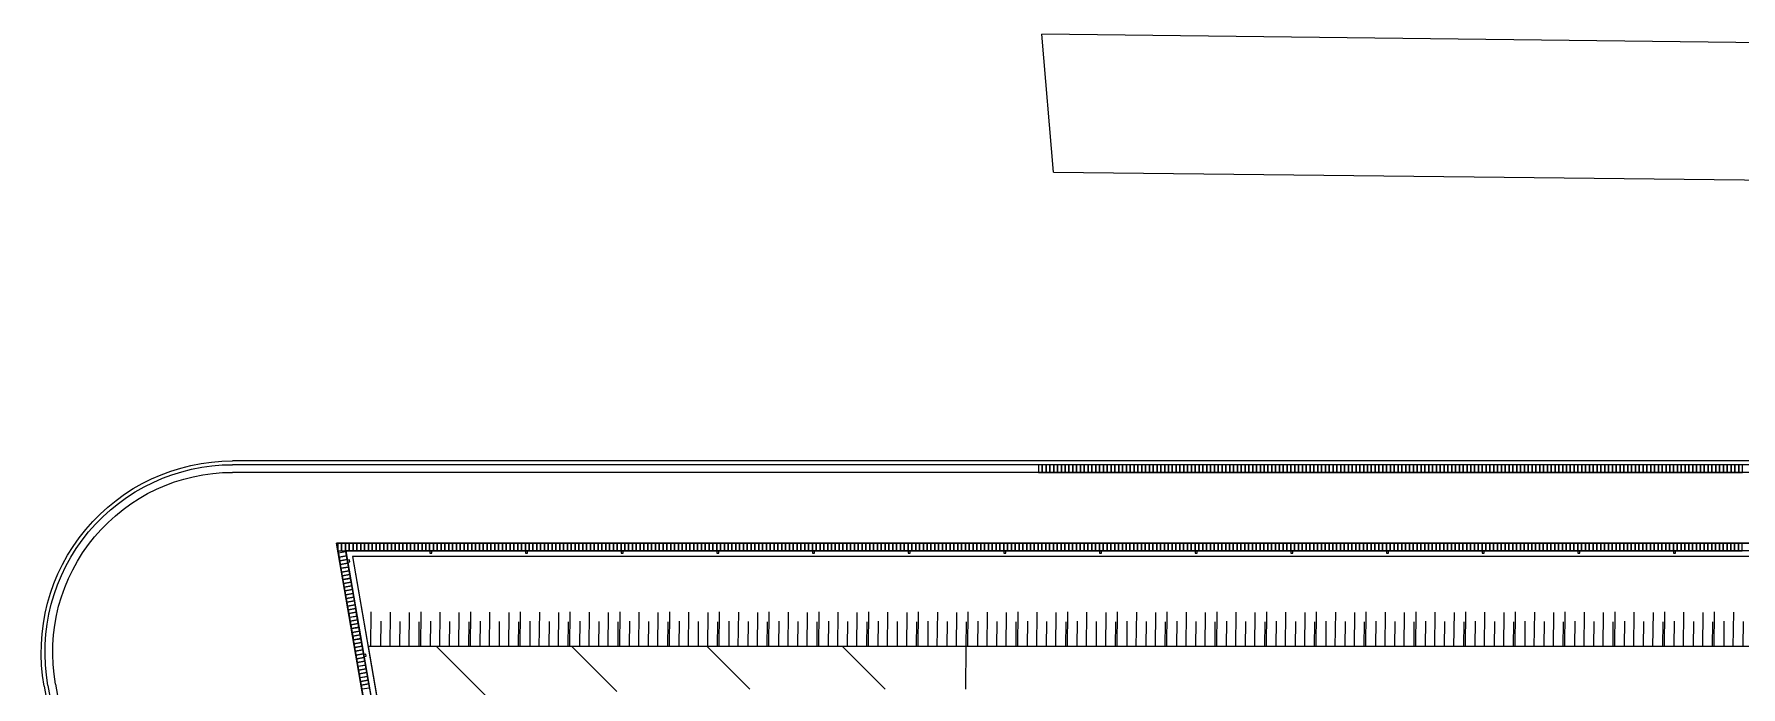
# Model space of a CAD drawing. Header units: inches. Extents: x 542650 to 544515, y 9574150 to 9574595.
# Drawn here: x 544303.17 to 544347.77, y 9574555.8 to 9574572.86 of the extents above; entities that cross this region are included whole.
import ezdxf

# ---------------------------------------------------------------- set-up
doc = ezdxf.new("R2010")
doc.units = ezdxf.units.IN
doc.header["$MEASUREMENT"] = 0
doc.layers.add('I-ARQ', color=8, linetype='Continuous')
doc.layers.add('SANIT', color=3, linetype='Continuous')

# ---------------------------------------------------------------- blocks, each defined once
blk = doc.blocks.new('TALUDE 02')
at = {"layer": 'I-ARQ'}
for p, q in [((0.257, -0.007), (0.247, 0.895)), ((0.757, -0.001), (0.747, 0.901)), ((-0.5, -0.006), (-0.507, 0.645)), ((-0.243, -0.013), (-0.253, 0.89)), ((0, 0), (-0.007, 0.651)), ((0.5, 0.006), (0.493, 0.657))]:
    blk.add_line(p, q, dxfattribs=at)
blk = doc.blocks.new('CERCA')
blk.add_lwpolyline([(-0.025, 0), (0.025, 0), (0.025, -0.06), (-0.025, -0.06)], close=True)
blk = doc.blocks.new('PISO TIJOLINHO')
at = {"layer": 'I-ARQ'}
blk.add_lwpolyline([(-0.05, 0), (-0.05, 0.2), (0.05, 0.2), (0.05, 0)], close=True, dxfattribs=at)
blk = doc.blocks.new('BL PRAÇA')
at = {"layer": 'I-ARQ'}
for p, q in [((464470.316, 9296025.139), (464470.316, 9295889.644)), ((464472.566, 9296025.13), (464472.566, 9295886.806)), ((464472.566, 9296024.984), (464472.566, 9295886.687)), ((464472.666, 9296025.13), (464472.666, 9295886.687)), ((464470.516, 9296024.938), (464470.516, 9295889.407)), ((464472.366, 9296024.931), (464472.366, 9295886.687)), ((464467.816, 9296021.999), (464467.816, 9295890.228)), ((464480.213, 9295908.138), (464483.82, 9295907.831)), ((464470.516, 9295889.407), (464427.929, 9295896.755)), ((464470.316, 9295889.644), (464437.007, 9295895.392)), ((464470.166, 9295889.822), (464437.039, 9295895.539)), ((464466.797, 9295881.864), (464462.108, 9295882.71)), ((464466.832, 9295882.061), (464462.341, 9295882.871)), ((464466.779, 9295881.766), (464461.992, 9295882.629))]:
    blk.add_line(p, q, dxfattribs=at)
for points in [[(464418.306, 9295898.619), (464371.786, 9295906.647), (464368.831, 9296025.977), (464470.316, 9296025.139), (464470.316, 9295889.644), (464428.161, 9295896.919)], [(464371.933, 9295906.774), (464368.985, 9296025.826), (464470.166, 9296024.99), (464470.166, 9295889.822)], [(464418.332, 9295898.767), (464371.933, 9295906.774), (464368.985, 9296025.826), (464470.166, 9296024.99), (464470.166, 9295889.822), (464428.186, 9295897.066)], [(464480.213, 9295908.138), (464479.745, 9295950.523), (464479.671, 9295971.163)], [(464483.242, 9295970.618), (464483.309, 9295950.624), (464483.82, 9295907.831)]]:
    blk.add_lwpolyline(points, dxfattribs=at)
blk.add_lwpolyline([(464402.925, 9295918, -0.22074), (464380.66, 9295917.946, -0.071297), (464379.065, 9295918.979, -0.143294), (464377.036, 9295922.149, -0.071289), (464376.766, 9295924.031), (464376.766, 9296008.031, -0.405192), (464386.167, 9296017.726), (464454.256, 9296017.727, -0.405471), (464463.666, 9296008.031), (464463.666, 9295908.031, -0.292611), (464459.772, 9295901.946, -0.170288), (464454.651, 9295901.46, -0.170293), (464450.348, 9295904.278, 0.384147), (464439.642, 9295906.268, 0.384145), (464436.554, 9295895.825), (464428.023, 9295897.297), (464427.929, 9295896.755), (464470.516, 9295889.407), (464470.516, 9296024.938), (464472.366, 9296024.931)], format="xyb", dxfattribs=at)
for radius in [5, 4.9, 4.7]:
    blk.add_arc((464467.666, 9295886.687), radius, 259.7798, 0.0001, dxfattribs=at)
for name, p, rotation in [('TALUDE 02', (464467.816, 9295926.16), 270.000115669364), ('PISO TIJOLINHO', (464470.516, 9295926.088), 90.00011566799358), ('PISO TIJOLINHO', (464470.516, 9295925.988), 90.00011566799358), ('PISO TIJOLINHO', (464470.516, 9295925.888), 90.00011566799358), ('PISO TIJOLINHO', (464472.566, 9295926.094), 90.00011566799601), ('PISO TIJOLINHO', (464472.566, 9295925.994), 90.00011566799601), ('PISO TIJOLINHO', (464472.566, 9295925.894), 90.00011566799601), ('PISO TIJOLINHO', (464470.516, 9295925.788), 90.00011566799358), ('PISO TIJOLINHO', (464470.516, 9295925.688), 90.00011566799358), ('PISO TIJOLINHO', (464470.516, 9295925.588), 90.00011566799358), ('PISO TIJOLINHO', (464470.516, 9295925.488), 90.00011566799358), ('PISO TIJOLINHO', (464472.566, 9295925.794), 90.00011566799601), ('PISO TIJOLINHO', (464472.566, 9295925.694), 90.00011566799601), ('PISO TIJOLINHO', (464472.566, 9295925.594), 90.00011566799601), ('PISO TIJOLINHO', (464472.566, 9295925.494), 90.00011566799601), ('TALUDE 02', (464467.816, 9295924.86), 270.000115669364), ('PISO TIJOLINHO', (464470.516, 9295925.388), 90.00011566799358), ('PISO TIJOLINHO', (464470.516, 9295925.288), 90.00011566799358), ('PISO TIJOLINHO', (464470.516, 9295925.188), 90.00011566799358), ('PISO TIJOLINHO', (464470.516, 9295925.088), 90.00011566799358), ('PISO TIJOLINHO', (464472.566, 9295925.394), 90.00011566799601), ('PISO TIJOLINHO', (464472.566, 9295925.294), 90.00011566799601), ('PISO TIJOLINHO', (464472.566, 9295925.194), 90.00011566799601), ('PISO TIJOLINHO', (464472.566, 9295925.094), 90.00011566799601), ('PISO TIJOLINHO', (464470.516, 9295924.988), 90.00011566799358), ('PISO TIJOLINHO', (464470.516, 9295924.888), 90.00011566799358), ('PISO TIJOLINHO', (464470.516, 9295924.788), 90.00011566799358), ('PISO TIJOLINHO', (464470.516, 9295924.688), 90.00011566799358), ('PISO TIJOLINHO', (464470.516, 9295924.588), 90.00011566799358), ('PISO TIJOLINHO', (464472.566, 9295924.994), 90.00011566799601), ('PISO TIJOLINHO', (464472.566, 9295924.894), 90.00011566799601), ('PISO TIJOLINHO', (464472.566, 9295924.794), 90.00011566799601), ('PISO TIJOLINHO', (464472.566, 9295924.694), 90.00011566799601), ('PISO TIJOLINHO', (464472.566, 9295924.594), 90.00011566799601), ('CERCA', (464470.316, 9295924.366), 270.00011566802), ('PISO TIJOLINHO', (464470.516, 9295924.488), 90.00011566799358), ('PISO TIJOLINHO', (464470.516, 9295924.388), 90.00011566799358), ('PISO TIJOLINHO', (464470.516, 9295924.288), 90.00011566799358), ('PISO TIJOLINHO', (464470.516, 9295924.188), 90.00011566799358), ('PISO TIJOLINHO', (464472.566, 9295924.494), 90.00011566799601), ('PISO TIJOLINHO', (464472.566, 9295924.394), 90.00011566799601), ('PISO TIJOLINHO', (464472.566, 9295924.294), 90.00011566799601), ('PISO TIJOLINHO', (464472.566, 9295924.194), 90.00011566799601), ('TALUDE 02', (464467.816, 9295923.56), 270.000115669364), ('PISO TIJOLINHO', (464470.516, 9295924.088), 90.00011566799358), ('PISO TIJOLINHO', (464470.516, 9295923.988), 90.00011566799358), ('PISO TIJOLINHO', (464470.516, 9295923.888), 90.00011566799358), ('PISO TIJOLINHO', (464470.516, 9295923.788), 90.00011566799358), ('PISO TIJOLINHO', (464470.516, 9295923.688), 90.00011566799358), ('PISO TIJOLINHO', (464472.566, 9295924.094), 90.00011566799601), ('PISO TIJOLINHO', (464472.566, 9295923.994), 90.00011566799601), ('PISO TIJOLINHO', (464472.566, 9295923.894), 90.00011566799601), ('PISO TIJOLINHO', (464472.566, 9295923.794), 90.00011566799601), ('PISO TIJOLINHO', (464472.566, 9295923.694), 90.00011566799601), ('PISO TIJOLINHO', (464470.516, 9295923.588), 90.00011566799358), ('PISO TIJOLINHO', (464470.516, 9295923.488), 90.00011566799358), ('PISO TIJOLINHO', (464470.516, 9295923.388), 90.00011566799358), ('PISO TIJOLINHO', (464470.516, 9295923.288), 90.00011566799358), ('PISO TIJOLINHO', (464472.566, 9295923.594), 90.00011566799601), ('PISO TIJOLINHO', (464472.566, 9295923.494), 90.00011566799601), ('PISO TIJOLINHO', (464472.566, 9295923.394), 90.00011566799601), ('PISO TIJOLINHO', (464472.566, 9295923.294), 90.00011566799601), ('PISO TIJOLINHO', (464470.516, 9295923.188), 90.00011566799358), ('PISO TIJOLINHO', (464470.516, 9295923.088), 90.00011566799358), ('PISO TIJOLINHO', (464470.516, 9295922.988), 90.00011566799358), ('PISO TIJOLINHO', (464470.516, 9295922.888), 90.00011566799358), ('PISO TIJOLINHO', (464470.516, 9295922.788), 90.00011566799358), ('PISO TIJOLINHO', (464472.566, 9295923.194), 90.00011566799601), ('PISO TIJOLINHO', (464472.566, 9295923.094), 90.00011566799601), ('PISO TIJOLINHO', (464472.566, 9295922.994), 90.00011566799601), ('PISO TIJOLINHO', (464472.566, 9295922.894), 90.00011566799601), ('PISO TIJOLINHO', (464472.566, 9295922.794), 90.00011566799601), ('TALUDE 02', (464467.816, 9295922.26), 270.000115669364), ('PISO TIJOLINHO', (464470.516, 9295922.688), 90.00011566799358), ('PISO TIJOLINHO', (464470.516, 9295922.588), 90.00011566799358), ('PISO TIJOLINHO', (464470.516, 9295922.488), 90.00011566799358), ('PISO TIJOLINHO', (464470.516, 9295922.388), 90.00011566799358), ('PISO TIJOLINHO', (464472.566, 9295922.694), 90.00011566799601), ('PISO TIJOLINHO', (464472.566, 9295922.594), 90.00011566799601), ('PISO TIJOLINHO', (464472.566, 9295922.494), 90.00011566799601), ('PISO TIJOLINHO', (464472.566, 9295922.394), 90.00011566799601), ('PISO TIJOLINHO', (464470.516, 9295922.288), 90.00011566799358), ('PISO TIJOLINHO', (464470.516, 9295922.188), 90.00011566799358), ('PISO TIJOLINHO', (464470.516, 9295922.088), 90.00011566799358), ('PISO TIJOLINHO', (464470.516, 9295921.988), 90.00011566799358), ('PISO TIJOLINHO', (464470.516, 9295921.888), 90.00011566799358), ('PISO TIJOLINHO', (464472.566, 9295922.294), 90.00011566799601), ('PISO TIJOLINHO', (464472.566, 9295922.194), 90.00011566799601), ('PISO TIJOLINHO', (464472.566, 9295922.094), 90.00011566799601), ('PISO TIJOLINHO', (464472.566, 9295921.994), 90.00011566799601), ('PISO TIJOLINHO', (464472.566, 9295921.894), 90.00011566799601), ('CERCA', (464470.316, 9295921.866), 270.00011566802), ('PISO TIJOLINHO', (464470.516, 9295921.788), 90.00011566799358), ('PISO TIJOLINHO', (464470.516, 9295921.688), 90.00011566799358), ('PISO TIJOLINHO', (464470.516, 9295921.588), 90.00011566799358), ('PISO TIJOLINHO', (464470.516, 9295921.488), 90.00011566799358), ('PISO TIJOLINHO', (464472.566, 9295921.794), 90.00011566799601), ('PISO TIJOLINHO', (464472.566, 9295921.694), 90.00011566799601), ('PISO TIJOLINHO', (464472.566, 9295921.594), 90.00011566799601), ('PISO TIJOLINHO', (464472.566, 9295921.494), 90.00011566799601), ('TALUDE 02', (464467.816, 9295920.96), 270.000115669364), ('PISO TIJOLINHO', (464470.516, 9295921.388), 90.00011566799358), ('PISO TIJOLINHO', (464470.516, 9295921.288), 90.00011566799358), ('PISO TIJOLINHO', (464470.516, 9295921.188), 90.00011566799358), ('PISO TIJOLINHO', (464470.516, 9295921.088), 90.00011566799358), ('PISO TIJOLINHO', (464470.516, 9295920.988), 90.00011566799358), ('PISO TIJOLINHO', (464472.566, 9295921.394), 90.00011566799601), ('PISO TIJOLINHO', (464472.566, 9295921.294), 90.00011566799601), ('PISO TIJOLINHO', (464472.566, 9295921.194), 90.00011566799601), ('PISO TIJOLINHO', (464472.566, 9295921.094), 90.00011566799601), ('PISO TIJOLINHO', (464472.566, 9295920.994), 90.00011566799601), ('PISO TIJOLINHO', (464470.516, 9295920.888), 90.00011566799358), ('PISO TIJOLINHO', (464470.516, 9295920.788), 90.00011566799358), ('PISO TIJOLINHO', (464470.516, 9295920.688), 90.00011566799358), ('PISO TIJOLINHO', (464470.516, 9295920.588), 90.00011566799358), ('PISO TIJOLINHO', (464472.566, 9295920.894), 90.00011566799601), ('PISO TIJOLINHO', (464472.566, 9295920.794), 90.00011566799601), ('PISO TIJOLINHO', (464472.566, 9295920.694), 90.00011566799601), ('PISO TIJOLINHO', (464472.566, 9295920.594), 90.00011566799601), ('TALUDE 02', (464467.816, 9295919.66), 270.000115669364), ('PISO TIJOLINHO', (464470.516, 9295920.488), 90.00011566799358), ('PISO TIJOLINHO', (464470.516, 9295920.388), 90.00011566799358), ('PISO TIJOLINHO', (464470.516, 9295920.288), 90.00011566799358), ('PISO TIJOLINHO', (464470.516, 9295920.188), 90.00011566799358), ('PISO TIJOLINHO', (464472.566, 9295920.494), 90.00011566799601), ('PISO TIJOLINHO', (464472.566, 9295920.394), 90.00011566799601), ('PISO TIJOLINHO', (464472.566, 9295920.294), 90.00011566799601), ('PISO TIJOLINHO', (464472.566, 9295920.194), 90.00011566799601), ('PISO TIJOLINHO', (464472.566, 9295920.094), 90.00011566799601), ('PISO TIJOLINHO', (464470.516, 9295920.088), 90.00011566799358), ('PISO TIJOLINHO', (464470.516, 9295919.988), 90.00011566799358), ('PISO TIJOLINHO', (464470.516, 9295919.888), 90.00011566799358), ('PISO TIJOLINHO', (464470.516, 9295919.788), 90.00011566799358), ('PISO TIJOLINHO', (464470.516, 9295919.688), 90.00011566799358), ('PISO TIJOLINHO', (464472.566, 9295919.994), 90.00011566799601), ('PISO TIJOLINHO', (464472.566, 9295919.894), 90.00011566799601), ('PISO TIJOLINHO', (464472.566, 9295919.794), 90.00011566799601), ('PISO TIJOLINHO', (464472.566, 9295919.694), 90.00011566799601), ('CERCA', (464470.316, 9295919.366), 270.00011566802), ('PISO TIJOLINHO', (464470.516, 9295919.588), 90.00011566799358), ('PISO TIJOLINHO', (464470.516, 9295919.488), 90.00011566799358), ('PISO TIJOLINHO', (464470.516, 9295919.388), 90.00011566799358), ('PISO TIJOLINHO', (464470.516, 9295919.288), 90.00011566799358), ('PISO TIJOLINHO', (464472.566, 9295919.594), 90.00011566799601), ('PISO TIJOLINHO', (464472.566, 9295919.494), 90.00011566799601), ('PISO TIJOLINHO', (464472.566, 9295919.394), 90.00011566799601), ('PISO TIJOLINHO', (464472.566, 9295919.294), 90.00011566799601), ('TALUDE 02', (464467.816, 9295918.36), 270.000115669364), ('PISO TIJOLINHO', (464470.516, 9295919.188), 90.00011566799358), ('PISO TIJOLINHO', (464470.516, 9295919.088), 90.00011566799358), ('PISO TIJOLINHO', (464470.516, 9295918.988), 90.00011566799358), ('PISO TIJOLINHO', (464470.516, 9295918.888), 90.00011566799358), ('PISO TIJOLINHO', (464470.516, 9295918.788), 90.00011566799358), ('PISO TIJOLINHO', (464472.566, 9295919.194), 90.00011566799601), ('PISO TIJOLINHO', (464472.566, 9295919.094), 90.00011566799601), ('PISO TIJOLINHO', (464472.566, 9295918.994), 90.00011566799601), ('PISO TIJOLINHO', (464472.566, 9295918.894), 90.00011566799601), ('PISO TIJOLINHO', (464472.566, 9295918.794), 90.00011566799601), ('PISO TIJOLINHO', (464470.516, 9295918.688), 90.00011566799358), ('PISO TIJOLINHO', (464470.516, 9295918.588), 90.00011566799358), ('PISO TIJOLINHO', (464470.516, 9295918.488), 90.00011566799358), ('PISO TIJOLINHO', (464470.516, 9295918.388), 90.00011566799358), ('PISO TIJOLINHO', (464472.566, 9295918.694), 90.00011566799601), ('PISO TIJOLINHO', (464472.566, 9295918.594), 90.00011566799601), ('PISO TIJOLINHO', (464472.566, 9295918.494), 90.00011566799601), ('PISO TIJOLINHO', (464472.566, 9295918.394), 90.00011566799601), ('PISO TIJOLINHO', (464470.516, 9295918.288), 90.00011566799358), ('PISO TIJOLINHO', (464470.516, 9295918.188), 90.00011566799358), ('PISO TIJOLINHO', (464470.516, 9295918.088), 90.00011566799358), ('PISO TIJOLINHO', (464470.516, 9295917.988), 90.00011566799358), ('PISO TIJOLINHO', (464470.516, 9295917.888), 90.00011566799358), ('PISO TIJOLINHO', (464472.566, 9295918.294), 90.00011566799601), ('PISO TIJOLINHO', (464472.566, 9295918.194), 90.00011566799601), ('PISO TIJOLINHO', (464472.566, 9295918.094), 90.00011566799601), ('PISO TIJOLINHO', (464472.566, 9295917.994), 90.00011566799601), ('PISO TIJOLINHO', (464472.566, 9295917.894), 90.00011566799601), ('TALUDE 02', (464467.816, 9295917.06), 270.000115669364), ('PISO TIJOLINHO', (464470.516, 9295917.788), 90.00011566799358), ('PISO TIJOLINHO', (464470.516, 9295917.688), 90.00011566799358), ('PISO TIJOLINHO', (464470.516, 9295917.588), 90.00011566799358), ('PISO TIJOLINHO', (464470.516, 9295917.488), 90.00011566799358), ('PISO TIJOLINHO', (464472.566, 9295917.794), 90.00011566799601), ('PISO TIJOLINHO', (464472.566, 9295917.694), 90.00011566799601), ('PISO TIJOLINHO', (464472.566, 9295917.594), 90.00011566799601), ('PISO TIJOLINHO', (464472.566, 9295917.494), 90.00011566799601), ('PISO TIJOLINHO', (464470.516, 9295917.388), 90.00011566799358), ('PISO TIJOLINHO', (464470.516, 9295917.288), 90.00011566799358), ('PISO TIJOLINHO', (464470.516, 9295917.188), 90.00011566799358), ('PISO TIJOLINHO', (464470.516, 9295917.088), 90.00011566799358), ('PISO TIJOLINHO', (464470.516, 9295916.988), 90.00011566799358), ('PISO TIJOLINHO', (464472.566, 9295917.394), 90.00011566799601), ('PISO TIJOLINHO', (464472.566, 9295917.294), 90.00011566799601), ('PISO TIJOLINHO', (464472.566, 9295917.194), 90.00011566799601), ('PISO TIJOLINHO', (464472.566, 9295917.094), 90.00011566799601), ('PISO TIJOLINHO', (464472.566, 9295916.994), 90.00011566799601), ('CERCA', (464470.316, 9295916.866), 270.00011566802), ('PISO TIJOLINHO', (464470.516, 9295916.888), 90.00011566799358), ('PISO TIJOLINHO', (464470.516, 9295916.788), 90.00011566799358), ('PISO TIJOLINHO', (464470.516, 9295916.688), 90.00011566799358), ('PISO TIJOLINHO', (464470.516, 9295916.588), 90.00011566799358), ('PISO TIJOLINHO', (464472.566, 9295916.894), 90.00011566799601), ('PISO TIJOLINHO', (464472.566, 9295916.794), 90.00011566799601), ('PISO TIJOLINHO', (464472.566, 9295916.694), 90.00011566799601), ('PISO TIJOLINHO', (464472.566, 9295916.594), 90.00011566799601), ('TALUDE 02', (464467.816, 9295915.76), 270.000115669364), ('PISO TIJOLINHO', (464470.516, 9295916.488), 90.00011566799358), ('PISO TIJOLINHO', (464470.516, 9295916.388), 90.00011566799358), ('PISO TIJOLINHO', (464470.516, 9295916.288), 90.00011566799358), ('PISO TIJOLINHO', (464470.516, 9295916.188), 90.00011566799358), ('PISO TIJOLINHO', (464470.516, 9295916.088), 90.00011566799358), ('PISO TIJOLINHO', (464472.566, 9295916.494), 90.00011566799601), ('PISO TIJOLINHO', (464472.566, 9295916.394), 90.00011566799601), ('PISO TIJOLINHO', (464472.566, 9295916.294), 90.00011566799601), ('PISO TIJOLINHO', (464472.566, 9295916.194), 90.00011566799601), ('PISO TIJOLINHO', (464472.566, 9295916.094), 90.00011566799601), ('PISO TIJOLINHO', (464470.516, 9295915.988), 90.00011566799358), ('PISO TIJOLINHO', (464470.516, 9295915.888), 90.00011566799358), ('PISO TIJOLINHO', (464470.516, 9295915.788), 90.00011566799358), ('PISO TIJOLINHO', (464470.516, 9295915.688), 90.00011566799358), ('PISO TIJOLINHO', (464472.566, 9295915.994), 90.00011566799601), ('PISO TIJOLINHO', (464472.566, 9295915.894), 90.00011566799601), ('PISO TIJOLINHO', (464472.566, 9295915.794), 90.00011566799601), ('PISO TIJOLINHO', (464472.566, 9295915.694), 90.00011566799601), ('PISO TIJOLINHO', (464470.516, 9295915.588), 90.00011566799358), ('PISO TIJOLINHO', (464470.516, 9295915.488), 90.00011566799358), ('PISO TIJOLINHO', (464470.516, 9295915.388), 90.00011566799358), ('PISO TIJOLINHO', (464470.516, 9295915.288), 90.00011566799358), ('PISO TIJOLINHO', (464470.516, 9295915.188), 90.00011566799358), ('PISO TIJOLINHO', (464472.566, 9295915.594), 90.00011566799601), ('PISO TIJOLINHO', (464472.566, 9295915.494), 90.00011566799601), ('PISO TIJOLINHO', (464472.566, 9295915.394), 90.00011566799601), ('PISO TIJOLINHO', (464472.566, 9295915.294), 90.00011566799601), ('PISO TIJOLINHO', (464472.566, 9295915.194), 90.00011566799601), ('TALUDE 02', (464467.816, 9295914.46), 270.000115669364), ('PISO TIJOLINHO', (464470.516, 9295915.088), 90.00011566799358), ('PISO TIJOLINHO', (464470.516, 9295914.988), 90.00011566799358), ('PISO TIJOLINHO', (464470.516, 9295914.888), 90.00011566799358), ('PISO TIJOLINHO', (464470.516, 9295914.788), 90.00011566799358), ('PISO TIJOLINHO', (464472.566, 9295915.094), 90.00011566799601), ('PISO TIJOLINHO', (464472.566, 9295914.994), 90.00011566799601), ('PISO TIJOLINHO', (464472.566, 9295914.894), 90.00011566799601), ('PISO TIJOLINHO', (464472.566, 9295914.794), 90.00011566799601), ('CERCA', (464470.316, 9295914.366), 270.00011566802), ('PISO TIJOLINHO', (464470.516, 9295914.688), 90.00011566799358), ('PISO TIJOLINHO', (464470.516, 9295914.588), 90.00011566799358), ('PISO TIJOLINHO', (464470.516, 9295914.488), 90.00011566799358), ('PISO TIJOLINHO', (464470.516, 9295914.388), 90.00011566799358), ('PISO TIJOLINHO', (464472.566, 9295914.694), 90.00011566799601), ('PISO TIJOLINHO', (464472.566, 9295914.594), 90.00011566799601), ('PISO TIJOLINHO', (464472.566, 9295914.494), 90.00011566799601), ('PISO TIJOLINHO', (464472.566, 9295914.394), 90.00011566799601), ('PISO TIJOLINHO', (464472.566, 9295914.294), 90.00011566799601), ('PISO TIJOLINHO', (464470.516, 9295914.288), 90.00011566799358), ('PISO TIJOLINHO', (464470.516, 9295914.188), 90.00011566799358), ('PISO TIJOLINHO', (464470.516, 9295914.088), 90.00011566799358), ('PISO TIJOLINHO', (464470.516, 9295913.988), 90.00011566799358), ('PISO TIJOLINHO', (464470.516, 9295913.888), 90.00011566799358), ('PISO TIJOLINHO', (464472.566, 9295914.194), 90.00011566799601), ('PISO TIJOLINHO', (464472.566, 9295914.094), 90.00011566799601), ('PISO TIJOLINHO', (464472.566, 9295913.994), 90.00011566799601), ('PISO TIJOLINHO', (464472.566, 9295913.894), 90.00011566799601), ('TALUDE 02', (464467.816, 9295913.16), 270.000115669364), ('PISO TIJOLINHO', (464470.516, 9295913.788), 90.00011566799358), ('PISO TIJOLINHO', (464470.516, 9295913.688), 90.00011566799358), ('PISO TIJOLINHO', (464470.516, 9295913.588), 90.00011566799358), ('PISO TIJOLINHO', (464470.516, 9295913.488), 90.00011566799358), ('PISO TIJOLINHO', (464472.566, 9295913.794), 90.00011566799601), ('PISO TIJOLINHO', (464472.566, 9295913.694), 90.00011566799601), ('PISO TIJOLINHO', (464472.566, 9295913.594), 90.00011566799601), ('PISO TIJOLINHO', (464472.566, 9295913.494), 90.00011566799601), ('PISO TIJOLINHO', (464470.516, 9295913.388), 90.00011566799358), ('PISO TIJOLINHO', (464470.516, 9295913.288), 90.00011566799358), ('PISO TIJOLINHO', (464470.516, 9295913.188), 90.00011566799358), ('PISO TIJOLINHO', (464470.516, 9295913.088), 90.00011566799358), ('PISO TIJOLINHO', (464470.516, 9295912.988), 90.00011566799358), ('PISO TIJOLINHO', (464472.566, 9295913.394), 90.00011566799601), ('PISO TIJOLINHO', (464472.566, 9295913.294), 90.00011566799601), ('PISO TIJOLINHO', (464472.566, 9295913.194), 90.00011566799601), ('PISO TIJOLINHO', (464472.566, 9295913.094), 90.00011566799601), ('PISO TIJOLINHO', (464472.566, 9295912.994), 90.00011566799601), ('PISO TIJOLINHO', (464470.516, 9295912.888), 90.00011566799358), ('PISO TIJOLINHO', (464470.516, 9295912.788), 90.00011566799358), ('PISO TIJOLINHO', (464470.516, 9295912.688), 90.00011566799358), ('PISO TIJOLINHO', (464470.516, 9295912.588), 90.00011566799358), ('PISO TIJOLINHO', (464472.566, 9295912.894), 90.00011566799601), ('PISO TIJOLINHO', (464472.566, 9295912.794), 90.00011566799601), ('PISO TIJOLINHO', (464472.566, 9295912.694), 90.00011566799601), ('PISO TIJOLINHO', (464472.566, 9295912.594), 90.00011566799601), ('TALUDE 02', (464467.816, 9295911.86), 270.000115669364), ('PISO TIJOLINHO', (464470.516, 9295912.488), 90.00011566799358), ('PISO TIJOLINHO', (464470.516, 9295912.388), 90.00011566799358), ('PISO TIJOLINHO', (464470.516, 9295912.288), 90.00011566799358), ('PISO TIJOLINHO', (464470.516, 9295912.188), 90.00011566799358), ('PISO TIJOLINHO', (464470.516, 9295912.088), 90.00011566799358), ('PISO TIJOLINHO', (464472.566, 9295912.494), 90.00011566799601), ('PISO TIJOLINHO', (464472.566, 9295912.394), 90.00011566799601), ('PISO TIJOLINHO', (464472.566, 9295912.294), 90.00011566799601), ('PISO TIJOLINHO', (464472.566, 9295912.194), 90.00011566799601), ('PISO TIJOLINHO', (464472.566, 9295912.094), 90.00011566799601), ('CERCA', (464470.316, 9295911.866), 270.00011566802), ('PISO TIJOLINHO', (464470.516, 9295911.988), 90.00011566799358), ('PISO TIJOLINHO', (464470.516, 9295911.888), 90.00011566799358), ('PISO TIJOLINHO', (464470.516, 9295911.788), 90.00011566799358), ('PISO TIJOLINHO', (464470.516, 9295911.688), 90.00011566799358), ('PISO TIJOLINHO', (464472.566, 9295911.994), 90.00011566799601), ('PISO TIJOLINHO', (464472.566, 9295911.894), 90.00011566799601), ('PISO TIJOLINHO', (464472.566, 9295911.794), 90.00011566799601), ('PISO TIJOLINHO', (464472.566, 9295911.694), 90.00011566799601), ('PISO TIJOLINHO', (464470.516, 9295911.588), 90.00011566799358), ('PISO TIJOLINHO', (464470.516, 9295911.488), 90.00011566799358), ('PISO TIJOLINHO', (464470.516, 9295911.388), 90.00011566799358), ('PISO TIJOLINHO', (464470.516, 9295911.288), 90.00011566799358), ('PISO TIJOLINHO', (464470.516, 9295911.188), 90.00011566799358), ('PISO TIJOLINHO', (464472.566, 9295911.594), 90.00011566799601), ('PISO TIJOLINHO', (464472.566, 9295911.494), 90.00011566799601), ('PISO TIJOLINHO', (464472.566, 9295911.394), 90.00011566799601), ('PISO TIJOLINHO', (464472.566, 9295911.294), 90.00011566799601), ('PISO TIJOLINHO', (464472.566, 9295911.194), 90.00011566799601), ('TALUDE 02', (464467.816, 9295910.56), 270.000115669364), ('PISO TIJOLINHO', (464470.516, 9295911.088), 90.00011566799358), ('PISO TIJOLINHO', (464470.516, 9295910.988), 90.00011566799358), ('PISO TIJOLINHO', (464470.516, 9295910.888), 90.00011566799358), ('PISO TIJOLINHO', (464470.516, 9295910.788), 90.00011566799358), ('PISO TIJOLINHO', (464472.566, 9295911.094), 90.00011566799601), ('PISO TIJOLINHO', (464472.566, 9295910.994), 90.00011566799601), ('PISO TIJOLINHO', (464472.566, 9295910.894), 90.00011566799601), ('PISO TIJOLINHO', (464472.566, 9295910.794), 90.00011566799601), ('PISO TIJOLINHO', (464470.516, 9295910.688), 90.00011566799358), ('PISO TIJOLINHO', (464470.516, 9295910.588), 90.00011566799358), ('PISO TIJOLINHO', (464470.516, 9295910.488), 90.00011566799358), ('PISO TIJOLINHO', (464470.516, 9295910.388), 90.00011566799358), ('PISO TIJOLINHO', (464470.516, 9295910.288), 90.00011566799358), ('PISO TIJOLINHO', (464472.566, 9295910.694), 90.00011566799601), ('PISO TIJOLINHO', (464472.566, 9295910.594), 90.00011566799601), ('PISO TIJOLINHO', (464472.566, 9295910.494), 90.00011566799601), ('PISO TIJOLINHO', (464472.566, 9295910.394), 90.00011566799601), ('PISO TIJOLINHO', (464472.566, 9295910.294), 90.00011566799601), ('PISO TIJOLINHO', (464470.516, 9295910.188), 90.00011566799358), ('PISO TIJOLINHO', (464470.516, 9295910.088), 90.00011566799358), ('PISO TIJOLINHO', (464470.516, 9295909.988), 90.00011566799358), ('PISO TIJOLINHO', (464470.516, 9295909.888), 90.00011566799358), ('PISO TIJOLINHO', (464472.566, 9295910.194), 90.00011566799601), ('PISO TIJOLINHO', (464472.566, 9295910.094), 90.00011566799601), ('PISO TIJOLINHO', (464472.566, 9295909.994), 90.00011566799601), ('PISO TIJOLINHO', (464472.566, 9295909.894), 90.00011566799601), ('TALUDE 02', (464467.816, 9295909.26), 270.000115669364), ('PISO TIJOLINHO', (464470.516, 9295909.788), 90.00011566799358), ('PISO TIJOLINHO', (464470.516, 9295909.688), 90.00011566799358), ('PISO TIJOLINHO', (464470.516, 9295909.588), 90.00011566799358), ('PISO TIJOLINHO', (464470.516, 9295909.488), 90.00011566799358), ('PISO TIJOLINHO', (464470.516, 9295909.388), 90.00011566799358), ('PISO TIJOLINHO', (464472.566, 9295909.794), 90.00011566799601), ('PISO TIJOLINHO', (464472.566, 9295909.694), 90.00011566799601), ('PISO TIJOLINHO', (464472.566, 9295909.594), 90.00011566799601), ('PISO TIJOLINHO', (464472.566, 9295909.494), 90.00011566799601), ('PISO TIJOLINHO', (464472.566, 9295909.394), 90.00011566799601), ('CERCA', (464470.316, 9295909.366), 270.00011566802), ('PISO TIJOLINHO', (464470.516, 9295909.288), 90.00011566799358), ('PISO TIJOLINHO', (464470.516, 9295909.188), 90.00011566799358), ('PISO TIJOLINHO', (464470.516, 9295909.088), 90.00011566799358), ('PISO TIJOLINHO', (464470.516, 9295908.988), 90.00011566799358), ('PISO TIJOLINHO', (464472.566, 9295909.294), 90.00011566799601), ('PISO TIJOLINHO', (464472.566, 9295909.194), 90.00011566799601), ('PISO TIJOLINHO', (464472.566, 9295909.094), 90.00011566799601), ('PISO TIJOLINHO', (464472.566, 9295908.994), 90.00011566799601), ('PISO TIJOLINHO', (464470.516, 9295908.888), 90.00011566799358), ('PISO TIJOLINHO', (464470.516, 9295908.788), 90.00011566799358), ('PISO TIJOLINHO', (464470.516, 9295908.688), 90.00011566799358), ('PISO TIJOLINHO', (464470.516, 9295908.588), 90.00011566799358), ('PISO TIJOLINHO', (464472.566, 9295908.894), 90.00011566799601), ('PISO TIJOLINHO', (464472.566, 9295908.794), 90.00011566799601), ('PISO TIJOLINHO', (464472.566, 9295908.694), 90.00011566799601), ('PISO TIJOLINHO', (464472.566, 9295908.594), 90.00011566799601), ('TALUDE 02', (464467.816, 9295907.96), 270.000115669364), ('PISO TIJOLINHO', (464470.516, 9295908.488), 90.00011566799358), ('PISO TIJOLINHO', (464470.516, 9295908.388), 90.00011566799358), ('PISO TIJOLINHO', (464470.516, 9295908.288), 90.00011566799358), ('PISO TIJOLINHO', (464470.516, 9295908.188), 90.00011566799358), ('PISO TIJOLINHO', (464470.516, 9295908.088), 90.00011566799358), ('PISO TIJOLINHO', (464472.566, 9295908.494), 90.00011566799601), ('PISO TIJOLINHO', (464472.566, 9295908.394), 90.00011566799601), ('PISO TIJOLINHO', (464472.566, 9295908.294), 90.00011566799601), ('PISO TIJOLINHO', (464472.566, 9295908.194), 90.00011566799601), ('PISO TIJOLINHO', (464472.566, 9295908.094), 90.00011566799601), ('PISO TIJOLINHO', (464470.516, 9295907.988), 90.00011566799358), ('PISO TIJOLINHO', (464470.516, 9295907.888), 90.00011566799358), ('PISO TIJOLINHO', (464470.516, 9295907.788), 90.00011566799358), ('PISO TIJOLINHO', (464470.516, 9295907.688), 90.00011566799358), ('PISO TIJOLINHO', (464472.566, 9295907.994), 90.00011566799601), ('PISO TIJOLINHO', (464472.566, 9295907.894), 90.00011566799601), ('PISO TIJOLINHO', (464472.566, 9295907.794), 90.00011566799601), ('PISO TIJOLINHO', (464470.516, 9295907.588), 90.00011566799358), ('PISO TIJOLINHO', (464470.516, 9295907.488), 90.00011566799358), ('PISO TIJOLINHO', (464470.516, 9295907.388), 90.00011566799358), ('PISO TIJOLINHO', (464470.516, 9295907.288), 90.00011566799358), ('PISO TIJOLINHO', (464470.516, 9295907.188), 90.00011566799358), ('TALUDE 02', (464467.816, 9295906.66), 270.000115669364), ('CERCA', (464470.316, 9295906.866), 270.00011566802), ('PISO TIJOLINHO', (464470.516, 9295907.088), 90.00011566799358), ('PISO TIJOLINHO', (464470.516, 9295906.988), 90.00011566799358), ('PISO TIJOLINHO', (464470.516, 9295906.888), 90.00011566799358), ('PISO TIJOLINHO', (464470.516, 9295906.788), 90.00011566799358), ('PISO TIJOLINHO', (464470.516, 9295906.688), 90.00011566799358), ('PISO TIJOLINHO', (464470.516, 9295906.588), 90.00011566799358), ('PISO TIJOLINHO', (464470.516, 9295906.488), 90.00011566799358), ('PISO TIJOLINHO', (464470.516, 9295906.388), 90.00011566799358), ('PISO TIJOLINHO', (464470.516, 9295906.288), 90.00011566799358), ('PISO TIJOLINHO', (464470.516, 9295906.188), 90.00011566799358), ('PISO TIJOLINHO', (464470.516, 9295906.088), 90.00011566799358), ('PISO TIJOLINHO', (464470.516, 9295905.988), 90.00011566799358), ('PISO TIJOLINHO', (464470.516, 9295905.888), 90.00011566799358), ('TALUDE 02', (464467.816, 9295905.36), 270.000115669364), ('PISO TIJOLINHO', (464470.516, 9295905.788), 90.00011566799358), ('PISO TIJOLINHO', (464470.516, 9295905.688), 90.00011566799358), ('PISO TIJOLINHO', (464470.516, 9295905.588), 90.00011566799358), ('PISO TIJOLINHO', (464470.516, 9295905.488), 90.00011566799358), ('PISO TIJOLINHO', (464470.516, 9295905.388), 90.00011566799358), ('PISO TIJOLINHO', (464470.516, 9295905.288), 90.00011566799358), ('PISO TIJOLINHO', (464470.516, 9295905.188), 90.00011566799358), ('PISO TIJOLINHO', (464470.516, 9295905.088), 90.00011566799358), ('PISO TIJOLINHO', (464470.516, 9295904.988), 90.00011566799358), ('TALUDE 02', (464467.816, 9295904.06), 270.000115669364), ('PISO TIJOLINHO', (464470.516, 9295904.888), 90.00011566799358), ('PISO TIJOLINHO', (464470.516, 9295904.788), 90.00011566799358), ('PISO TIJOLINHO', (464470.516, 9295904.688), 90.00011566799358), ('PISO TIJOLINHO', (464470.516, 9295904.588), 90.00011566799358), ('PISO TIJOLINHO', (464470.516, 9295904.488), 90.00011566799358), ('CERCA', (464470.316, 9295904.366), 270.00011566802), ('PISO TIJOLINHO', (464470.516, 9295904.388), 90.00011566799358), ('PISO TIJOLINHO', (464470.516, 9295904.288), 90.00011566799358), ('PISO TIJOLINHO', (464470.516, 9295904.188), 90.00011566799358), ('PISO TIJOLINHO', (464470.516, 9295904.088), 90.00011566799358), ('PISO TIJOLINHO', (464470.516, 9295903.988), 90.00011566799358), ('PISO TIJOLINHO', (464470.516, 9295903.888), 90.00011566799358), ('PISO TIJOLINHO', (464470.516, 9295903.788), 90.00011566799358), ('PISO TIJOLINHO', (464470.516, 9295903.688), 90.00011566799358), ('TALUDE 02', (464467.816, 9295902.76), 270.000115669364), ('PISO TIJOLINHO', (464470.516, 9295903.588), 90.00011566799358), ('PISO TIJOLINHO', (464470.516, 9295903.488), 90.00011566799358), ('PISO TIJOLINHO', (464470.516, 9295903.388), 90.00011566799358), ('PISO TIJOLINHO', (464470.516, 9295903.288), 90.00011566799358), ('PISO TIJOLINHO', (464470.516, 9295903.188), 90.00011566799358), ('PISO TIJOLINHO', (464470.516, 9295903.088), 90.00011566799358), ('PISO TIJOLINHO', (464470.516, 9295902.988), 90.00011566799358), ('PISO TIJOLINHO', (464470.516, 9295902.888), 90.00011566799358), ('PISO TIJOLINHO', (464470.516, 9295902.788), 90.00011566799358), ('PISO TIJOLINHO', (464470.516, 9295902.688), 90.00011566799358), ('PISO TIJOLINHO', (464470.516, 9295902.588), 90.00011566799358), ('PISO TIJOLINHO', (464470.516, 9295902.488), 90.00011566799358), ('PISO TIJOLINHO', (464470.516, 9295902.388), 90.00011566799358), ('PISO TIJOLINHO', (464470.516, 9295902.288), 90.00011566799358), ('TALUDE 02', (464467.816, 9295901.46), 270.000115669364), ('CERCA', (464470.316, 9295901.866), 270.00011566802), ('PISO TIJOLINHO', (464470.516, 9295902.188), 90.00011566799358), ('PISO TIJOLINHO', (464470.516, 9295902.088), 90.00011566799358), ('PISO TIJOLINHO', (464470.516, 9295901.988), 90.00011566799358), ('PISO TIJOLINHO', (464470.516, 9295901.888), 90.00011566799358), ('PISO TIJOLINHO', (464470.516, 9295901.788), 90.00011566799358), ('PISO TIJOLINHO', (464470.516, 9295901.688), 90.00011566799358), ('PISO TIJOLINHO', (464470.516, 9295901.588), 90.00011566799358), ('PISO TIJOLINHO', (464470.516, 9295901.488), 90.00011566799358), ('PISO TIJOLINHO', (464470.516, 9295901.388), 90.00011566799358), ('PISO TIJOLINHO', (464470.516, 9295901.288), 90.00011566799358), ('PISO TIJOLINHO', (464470.516, 9295901.188), 90.00011566799358), ('PISO TIJOLINHO', (464470.516, 9295901.088), 90.00011566799358), ('PISO TIJOLINHO', (464470.516, 9295900.988), 90.00011566799358), ('TALUDE 02', (464467.816, 9295900.16), 270.000115669364), ('PISO TIJOLINHO', (464470.516, 9295900.888), 90.00011566799358), ('PISO TIJOLINHO', (464470.516, 9295900.788), 90.00011566799358), ('PISO TIJOLINHO', (464470.516, 9295900.688), 90.00011566799358), ('PISO TIJOLINHO', (464470.516, 9295900.588), 90.00011566799358), ('PISO TIJOLINHO', (464470.516, 9295900.488), 90.00011566799358), ('PISO TIJOLINHO', (464470.516, 9295900.388), 90.00011566799358), ('PISO TIJOLINHO', (464470.516, 9295900.288), 90.00011566799358), ('PISO TIJOLINHO', (464470.516, 9295900.188), 90.00011566799358), ('PISO TIJOLINHO', (464470.516, 9295900.088), 90.00011566799358), ('PISO TIJOLINHO', (464470.516, 9295899.988), 90.00011566799358), ('PISO TIJOLINHO', (464470.516, 9295899.888), 90.00011566799358), ('PISO TIJOLINHO', (464470.516, 9295899.788), 90.00011566799358), ('PISO TIJOLINHO', (464470.516, 9295899.688), 90.00011566799358), ('PISO TIJOLINHO', (464470.516, 9295899.588), 90.00011566799358), ('TALUDE 02', (464467.816, 9295898.86), 270.000115669364), ('CERCA', (464470.316, 9295899.366), 270.00011566802), ('PISO TIJOLINHO', (464470.516, 9295899.488), 90.00011566799358), ('PISO TIJOLINHO', (464470.516, 9295899.388), 90.00011566799358), ('PISO TIJOLINHO', (464470.516, 9295899.288), 90.00011566799358), ('PISO TIJOLINHO', (464470.516, 9295899.188), 90.00011566799358), ('PISO TIJOLINHO', (464470.516, 9295899.088), 90.00011566799358), ('PISO TIJOLINHO', (464470.516, 9295898.988), 90.00011566799358), ('PISO TIJOLINHO', (464470.516, 9295898.888), 90.00011566799358), ('PISO TIJOLINHO', (464470.516, 9295898.788), 90.00011566799358), ('PISO TIJOLINHO', (464470.516, 9295898.688), 90.00011566799358), ('PISO TIJOLINHO', (464470.516, 9295898.588), 90.00011566799358), ('PISO TIJOLINHO', (464470.516, 9295898.488), 90.00011566799358), ('PISO TIJOLINHO', (464470.516, 9295898.388), 90.00011566799358), ('PISO TIJOLINHO', (464470.516, 9295898.288), 90.00011566799358), ('TALUDE 02', (464467.816, 9295897.56), 270.000115669364), ('PISO TIJOLINHO', (464470.516, 9295898.188), 90.00011566799358), ('PISO TIJOLINHO', (464470.516, 9295898.088), 90.00011566799358), ('PISO TIJOLINHO', (464470.516, 9295897.988), 90.00011566799358), ('PISO TIJOLINHO', (464470.516, 9295897.888), 90.00011566799358), ('PISO TIJOLINHO', (464470.516, 9295897.788), 90.00011566799358), ('PISO TIJOLINHO', (464470.516, 9295897.688), 90.00011566799358), ('PISO TIJOLINHO', (464470.516, 9295897.588), 90.00011566799358), ('PISO TIJOLINHO', (464470.516, 9295897.488), 90.00011566799358), ('PISO TIJOLINHO', (464470.516, 9295897.388), 90.00011566799358), ('PISO TIJOLINHO', (464470.516, 9295897.288), 90.00011566799358), ('PISO TIJOLINHO', (464470.516, 9295897.188), 90.00011566799358), ('PISO TIJOLINHO', (464470.516, 9295897.088), 90.00011566799358), ('PISO TIJOLINHO', (464470.516, 9295896.988), 90.00011566799358), ('TALUDE 02', (464467.816, 9295896.26), 270.000115669364), ('CERCA', (464470.316, 9295896.866), 270.00011566802), ('PISO TIJOLINHO', (464470.516, 9295896.888), 90.00011566799358), ('PISO TIJOLINHO', (464470.516, 9295896.788), 90.00011566799358), ('PISO TIJOLINHO', (464470.516, 9295896.688), 90.00011566799358), ('PISO TIJOLINHO', (464470.516, 9295896.588), 90.00011566799358), ('PISO TIJOLINHO', (464470.516, 9295896.488), 90.00011566799358), ('PISO TIJOLINHO', (464470.516, 9295896.388), 90.00011566799358), ('PISO TIJOLINHO', (464470.516, 9295896.288), 90.00011566799358), ('PISO TIJOLINHO', (464470.516, 9295896.188), 90.00011566799358), ('PISO TIJOLINHO', (464470.516, 9295896.088), 90.00011566799358), ('PISO TIJOLINHO', (464470.516, 9295895.988), 90.00011566799358), ('PISO TIJOLINHO', (464470.516, 9295895.888), 90.00011566799358), ('PISO TIJOLINHO', (464470.516, 9295895.788), 90.00011566799358), ('PISO TIJOLINHO', (464470.516, 9295895.688), 90.00011566799358), ('PISO TIJOLINHO', (464470.516, 9295895.588), 90.00011566799358), ('TALUDE 02', (464467.816, 9295894.96), 270.000115669364), ('PISO TIJOLINHO', (464470.516, 9295895.488), 90.00011566799358), ('PISO TIJOLINHO', (464470.516, 9295895.388), 90.00011566799358), ('PISO TIJOLINHO', (464470.516, 9295895.288), 90.00011566799358), ('PISO TIJOLINHO', (464470.516, 9295895.188), 90.00011566799358), ('PISO TIJOLINHO', (464470.516, 9295895.088), 90.00011566799358), ('PISO TIJOLINHO', (464470.516, 9295894.988), 90.00011566799358), ('PISO TIJOLINHO', (464470.516, 9295894.888), 90.00011566799358), ('PISO TIJOLINHO', (464470.516, 9295894.788), 90.00011566799358), ('PISO TIJOLINHO', (464470.516, 9295894.688), 90.00011566799358), ('CERCA', (464470.316, 9295894.366), 270.00011566802), ('PISO TIJOLINHO', (464470.516, 9295894.588), 90.00011566799358), ('PISO TIJOLINHO', (464470.516, 9295894.488), 90.00011566799358), ('PISO TIJOLINHO', (464470.516, 9295894.388), 90.00011566799358), ('PISO TIJOLINHO', (464470.516, 9295894.288), 90.00011566799358), ('TALUDE 02', (464467.816, 9295893.66), 270.000115669364), ('PISO TIJOLINHO', (464470.516, 9295894.188), 90.00011566799358), ('PISO TIJOLINHO', (464470.516, 9295894.088), 90.00011566799358), ('PISO TIJOLINHO', (464470.516, 9295893.988), 90.00011566799358), ('PISO TIJOLINHO', (464470.516, 9295893.888), 90.00011566799358), ('PISO TIJOLINHO', (464470.516, 9295893.788), 90.00011566799358), ('PISO TIJOLINHO', (464470.516, 9295893.688), 90.00011566799358), ('PISO TIJOLINHO', (464470.516, 9295893.588), 90.00011566799358), ('PISO TIJOLINHO', (464470.516, 9295893.488), 90.00011566799358), ('PISO TIJOLINHO', (464470.516, 9295893.388), 90.00011566799358), ('PISO TIJOLINHO', (464470.516, 9295893.288), 90.00011566799358), ('PISO TIJOLINHO', (464470.516, 9295893.188), 90.00011566799358), ('PISO TIJOLINHO', (464470.516, 9295893.088), 90.00011566799358), ('PISO TIJOLINHO', (464470.516, 9295892.988), 90.00011566799358), ('PISO TIJOLINHO', (464470.516, 9295892.888), 90.00011566799358), ('TALUDE 02', (464467.816, 9295892.36), 270.000115669364), ('PISO TIJOLINHO', (464470.516, 9295892.788), 90.00011566799358), ('PISO TIJOLINHO', (464470.516, 9295892.688), 90.00011566799358), ('PISO TIJOLINHO', (464470.516, 9295892.588), 90.00011566799358), ('PISO TIJOLINHO', (464470.516, 9295892.488), 90.00011566799358), ('PISO TIJOLINHO', (464470.516, 9295892.388), 90.00011566799358), ('PISO TIJOLINHO', (464470.516, 9295892.288), 90.00011566799358), ('PISO TIJOLINHO', (464470.516, 9295892.188), 90.00011566799358), ('PISO TIJOLINHO', (464470.516, 9295892.088), 90.00011566799358), ('CERCA', (464470.316, 9295891.866), 270.00011566802), ('PISO TIJOLINHO', (464470.516, 9295891.988), 90.00011566799358), ('PISO TIJOLINHO', (464470.516, 9295891.888), 90.00011566799358), ('PISO TIJOLINHO', (464470.516, 9295891.788), 90.00011566799358), ('PISO TIJOLINHO', (464470.516, 9295891.688), 90.00011566799358), ('PISO TIJOLINHO', (464470.516, 9295891.588), 90.00011566799358), ('TALUDE 02', (464467.816, 9295891.06), 270.000115669364), ('PISO TIJOLINHO', (464470.516, 9295891.488), 90.00011566799358), ('PISO TIJOLINHO', (464470.516, 9295891.388), 90.00011566799358), ('PISO TIJOLINHO', (464470.516, 9295891.288), 90.00011566799358), ('PISO TIJOLINHO', (464470.516, 9295891.188), 90.00011566799358), ('PISO TIJOLINHO', (464470.516, 9295891.088), 90.00011566799358), ('PISO TIJOLINHO', (464470.516, 9295890.988), 90.00011566799358), ('PISO TIJOLINHO', (464470.516, 9295890.888), 90.00011566799358), ('PISO TIJOLINHO', (464470.516, 9295890.788), 90.00011566799358), ('PISO TIJOLINHO', (464470.516, 9295890.688), 90.00011566799358), ('PISO TIJOLINHO', (464466.753, 9295890.056), 350.2093500867766), ('PISO TIJOLINHO', (464470.516, 9295890.588), 90.00011566799358), ('PISO TIJOLINHO', (464470.516, 9295890.488), 90.00011566799358), ('PISO TIJOLINHO', (464470.516, 9295890.388), 90.00011566799358), ('PISO TIJOLINHO', (464470.516, 9295890.288), 90.00011566799358), ('PISO TIJOLINHO', (464466.852, 9295890.039), 350.2093500867766), ('PISO TIJOLINHO', (464466.95, 9295890.022), 350.2093500867766), ('PISO TIJOLINHO', (464467.049, 9295890.005), 350.2093500867766), ('PISO TIJOLINHO', (464467.148, 9295889.988), 350.2093500867766), ('PISO TIJOLINHO', (464467.246, 9295889.971), 350.2093500867766), ('PISO TIJOLINHO', (464467.345, 9295889.954), 350.2093500867766), ('PISO TIJOLINHO', (464467.443, 9295889.937), 350.2093500867766), ('PISO TIJOLINHO', (464467.542, 9295889.92), 350.2093500867766), ('CERCA', (464467.578, 9295890.117), 170.2093500891636), ('PISO TIJOLINHO', (464467.64, 9295889.903), 350.2093500867766), ('PISO TIJOLINHO', (464467.739, 9295889.886), 350.2093500867766), ('PISO TIJOLINHO', (464467.837, 9295889.869), 350.2093500867766), ('PISO TIJOLINHO', (464467.936, 9295889.852), 350.2093500867766), ('PISO TIJOLINHO', (464468.034, 9295889.835), 350.2093500867766), ('PISO TIJOLINHO', (464468.133, 9295889.818), 350.2093500867766), ('PISO TIJOLINHO', (464468.232, 9295889.801), 350.2093500867766), ('PISO TIJOLINHO', (464468.33, 9295889.784), 350.2093500867766), ('PISO TIJOLINHO', (464468.429, 9295889.767), 350.2093500867766), ('PISO TIJOLINHO', (464468.527, 9295889.75), 350.2093500867766), ('PISO TIJOLINHO', (464468.626, 9295889.733), 350.2093500867766), ('PISO TIJOLINHO', (464468.724, 9295889.716), 350.2093500867766), ('PISO TIJOLINHO', (464468.823, 9295889.699), 350.2093500867766), ('PISO TIJOLINHO', (464468.921, 9295889.682), 350.2093500867766), ('PISO TIJOLINHO', (464469.02, 9295889.665), 350.2093500867766), ('PISO TIJOLINHO', (464469.118, 9295889.648), 350.2093500867766), ('PISO TIJOLINHO', (464469.217, 9295889.631), 350.2093500867766), ('PISO TIJOLINHO', (464469.316, 9295889.614), 350.2093500867766), ('PISO TIJOLINHO', (464470.516, 9295890.188), 90.00011566799358), ('PISO TIJOLINHO', (464470.516, 9295890.088), 90.00011566799358), ('PISO TIJOLINHO', (464470.516, 9295889.988), 90.00011566799358), ('PISO TIJOLINHO', (464470.516, 9295889.888), 90.00011566799358), ('PISO TIJOLINHO', (464470.516, 9295889.788), 90.00011566799358), ('PISO TIJOLINHO', (464469.414, 9295889.597), 350.2093500867766), ('PISO TIJOLINHO', (464469.513, 9295889.58), 350.2093500867766), ('PISO TIJOLINHO', (464469.611, 9295889.563), 350.2093500867766), ('PISO TIJOLINHO', (464469.71, 9295889.546), 350.2093500867766), ('PISO TIJOLINHO', (464469.808, 9295889.529), 350.2093500867766), ('PISO TIJOLINHO', (464469.907, 9295889.512), 350.2093500867766), ('PISO TIJOLINHO', (464470.005, 9295889.495), 350.2093500867766), ('CERCA', (464470.042, 9295889.691), 170.2093500891636), ('PISO TIJOLINHO', (464470.104, 9295889.478), 350.2093500867766), ('PISO TIJOLINHO', (464470.202, 9295889.461), 350.2093500867766), ('PISO TIJOLINHO', (464470.516, 9295889.688), 90.00011566799358), ('PISO TIJOLINHO', (464470.516, 9295889.588), 90.00011566799358), ('PISO TIJOLINHO', (464470.516, 9295889.488), 90.00011566799358)]:
    blk.add_blockref(name, p, dxfattribs=dict(at, rotation=rotation))

msp = doc.modelspace()

# ---------------------------------------------------------------- block references
at = {"layer": 'I-ARQ', "xscale": -1, "rotation": 270}
msp.add_blockref('BL PRAÇA', (-8751578.329, 9110089.041), dxfattribs=at)

# ---------------------------------------------------------------- next in the draw order: hatches: boundary and pattern name
h = msp.add_hatch()
h.set_pattern_fill('ANSI31', color=256, scale=20, angle=270, style=0)
h.set_pattern_definition([(315, (1179.8033, 467.0157), (1.76776695297, 1.76776695297), [])])
h.paths.add_polyline_path([(544318.862, 9574525.398), (544320.661, 9574525.107), (544322.442, 9574525.233), (544324.146, 9574525.758), (544325.727, 9574526.684), (544327.066, 9574527.816), (544328.001, 9574529.412), (544328.625, 9574531.124), (544328.837, 9574532.904), (544328.639, 9574534.683), (544327.972, 9574536.509), (544327.099, 9574537.851), (544324.557, 9574540.293), (544323.63, 9574541.618), (544322.957, 9574543.194), (544322.638, 9574544.807), (544322.661, 9574546.529), (544323.019, 9574548.117), (544322.181, 9574547.207), (544321.16, 9574546.55), (544319.909, 9574546.15), (544318.757, 9574546.088), (544317.469, 9574546.353), (544316.375, 9574546.904), (544315.469, 9574547.697), (544314.772, 9574548.717), (544314.362, 9574549.86), (544314.251, 9574551.095), (544314.477, 9574552.38), (544315.003, 9574553.503), (544315.777, 9574554.434), (544316.737, 9574555.133), (544318.26, 9574555.668), (544319.138, 9574555.737), (544327.518, 9574555.737), (544327.53, 9574556.852), (544311.898, 9574556.857), (544317.209, 9574526.081)])

# ---------------------------------------------------------------- next in the draw order: linework, layer by layer
at = {"layer": 'SANIT'}
msp.add_lwpolyline([(544327.518, 9574555.737), (544327.53, 9574556.852), (544311.898, 9574556.857), (544317.209, 9574526.081), (544318.862, 9574525.398)], dxfattribs=at)

doc.saveas('drawing.dxf')
